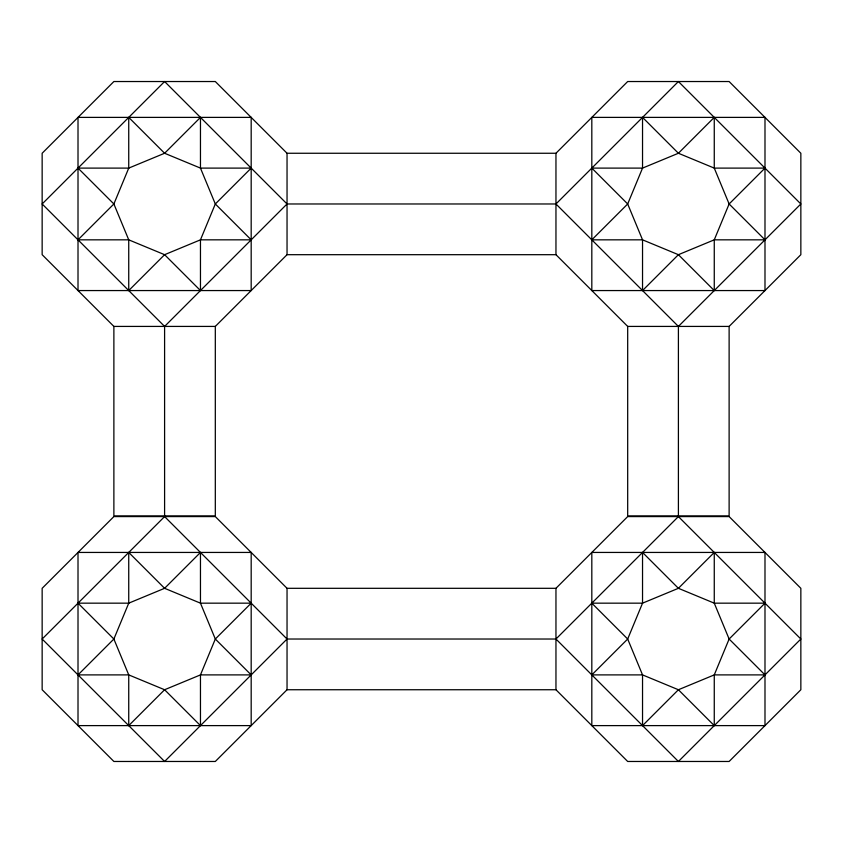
<?xml version="1.0" encoding="UTF-8"?>
<svg xmlns="http://www.w3.org/2000/svg" width="843" height="843" viewBox="0 0 843 843"><rect width="100%" height="100%" fill="white"/><g stroke="black" fill="none" stroke-linecap="round" stroke-linejoin="round"><path stroke-width="1.26" d="M164.596 515.916L164.596 326.42L287.041 203.974L555.958 203.974L678.404 326.42L678.404 515.916M215.313 326.42L287.041 254.691L555.958 254.691L627.687 326.42L627.687 515.916L729.121 515.916L729.121 326.42L800.85 254.691L800.85 153.257L729.121 81.529L627.687 81.529L555.958 153.257L287.041 153.257L215.313 81.529L113.879 81.529L42.15 153.257L42.15 254.691L113.879 326.42L113.879 515.916L215.313 515.916L215.313 326.42L113.879 326.42M555.958 203.974L678.404 81.529L800.85 203.974L678.404 326.42M287.041 639.026L164.596 761.471L42.15 639.026L164.596 516.58L287.041 639.026L555.958 639.026L678.404 516.58L800.85 639.026L678.404 761.471L555.958 639.026M287.041 689.743L215.313 761.471L113.879 761.471L42.15 689.743L42.15 588.309L113.879 516.58L215.313 516.58L287.041 588.309L555.958 588.309L627.687 516.58L729.121 516.58L800.85 588.309L800.85 689.743L729.121 761.471L627.687 761.471L555.958 689.743L287.041 689.743L287.041 588.309M627.687 326.42L729.121 326.42M287.041 203.974L164.596 81.529L42.15 203.974L164.596 326.42M555.958 153.257L555.958 254.691M555.958 588.309L555.958 689.743M287.041 153.257L287.041 254.691M128.737 168.105L113.879 203.974L78.009 239.833L128.737 239.833L164.596 254.691L200.465 290.561L200.465 239.833L215.313 203.974L251.182 168.105L200.465 168.105L164.596 153.257L128.737 117.388L128.737 168.105L78.009 168.105L113.879 203.974L128.737 239.833L128.737 290.561L164.596 254.691L200.465 239.833L251.182 239.833L215.313 203.974L200.465 168.105L200.465 117.388L164.596 153.257L128.737 168.105M128.737 603.166L113.879 639.026L78.009 674.895L128.737 674.895L164.596 689.743L200.465 725.612L200.465 674.895L215.313 639.026L251.182 603.166L200.465 603.166L164.596 588.309L128.737 552.439L128.737 603.166L78.009 603.166L113.879 639.026L128.737 674.895L128.737 725.612L164.596 689.743L200.465 674.895L251.182 674.895L215.313 639.026L200.465 603.166L200.465 552.439L164.596 588.309L128.737 603.166M642.535 168.105L627.687 203.974L591.818 239.833L642.535 239.833L678.404 254.691L714.263 290.561L714.263 239.833L729.121 203.974L764.991 168.105L714.263 168.105L678.404 153.257L642.535 117.388L642.535 168.105L591.818 168.105L627.687 203.974L642.535 239.833L642.535 290.561L678.404 254.691L714.263 239.833L764.991 239.833L729.121 203.974L714.263 168.105L714.263 117.388L678.404 153.257L642.535 168.105M642.535 603.166L627.687 639.026L591.818 674.895L642.535 674.895L678.404 689.743L714.263 725.612L714.263 674.895L729.121 639.026L764.991 603.166L714.263 603.166L678.404 588.309L642.535 552.439L642.535 603.166L591.818 603.166L627.687 639.026L642.535 674.895L642.535 725.612L678.404 689.743L714.263 674.895L764.991 674.895L729.121 639.026L714.263 603.166L714.263 552.439L678.404 588.309L642.535 603.166M251.182 117.388L78.009 117.388L78.009 290.561L251.182 290.561L251.182 117.388M764.991 117.388L591.818 117.388L591.818 290.561L764.991 290.561L764.991 117.388M251.182 552.439L78.009 552.439L78.009 725.612L251.182 725.612L251.182 552.439M764.991 552.439L591.818 552.439L591.818 725.612L764.991 725.612L764.991 552.439"/></g></svg>
